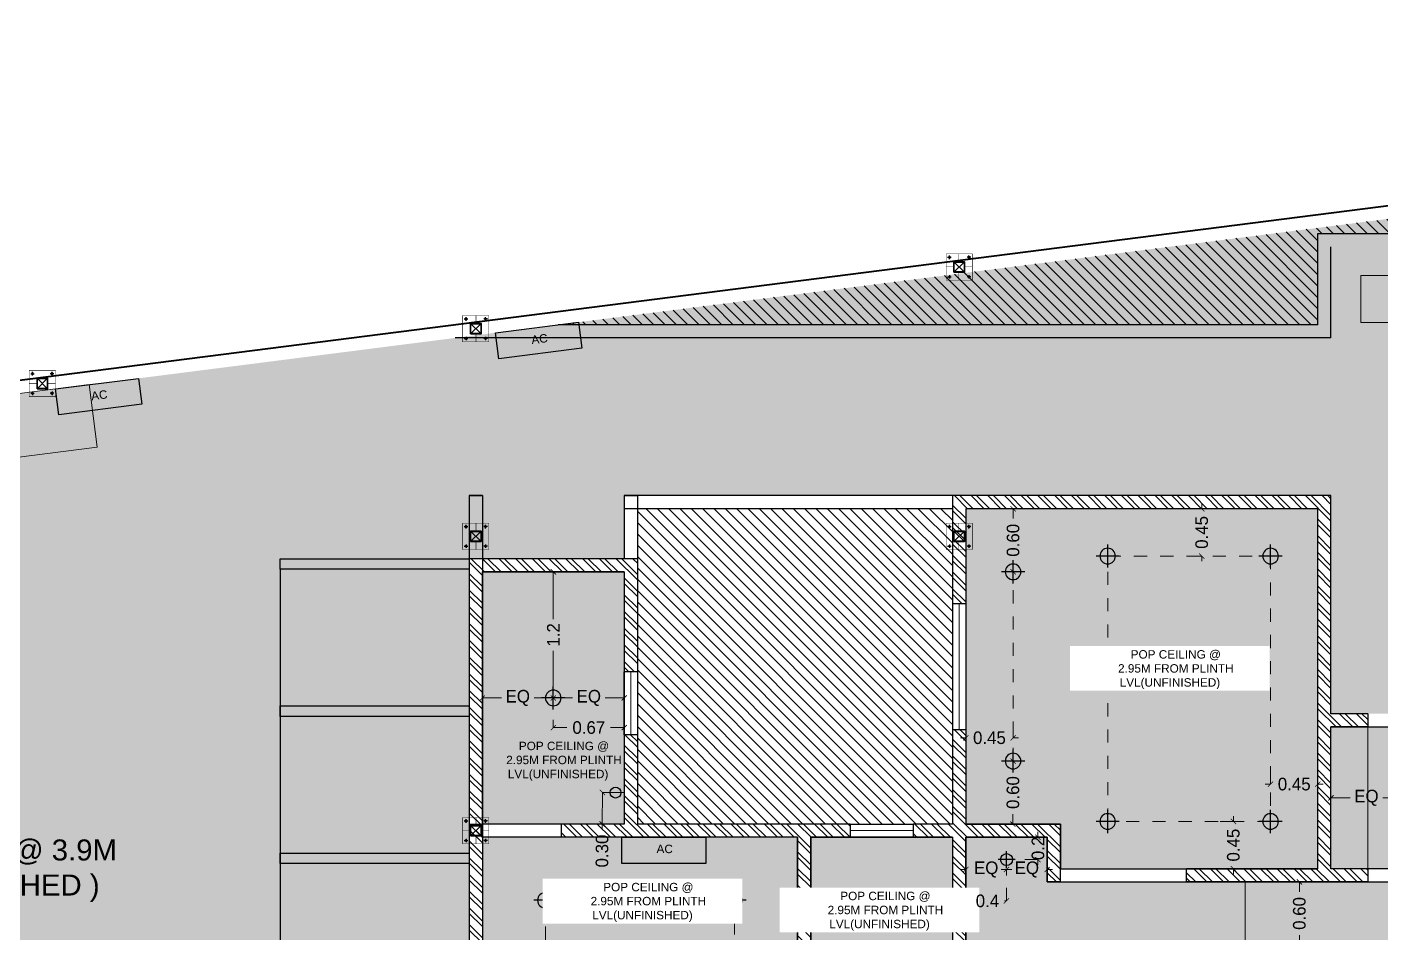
# Model space of a CAD drawing. Header units: metres. Extents: x 494 to 1845, y -666 to 1061.
# Drawn here: x 1623.26 to 1636.15, y 208.46 to 217.07 of the extents above; entities that cross this region are included whole.
import ezdxf

# ---------------------------------------------------------------- set-up
doc = ezdxf.new("R2010")
doc.units = ezdxf.units.M
doc.header["$MEASUREMENT"] = 0
for name, pattern in [('1', [0]), ('_ZCAD_DYNDIM_LINETYPE_DATA_NAME_', [0.25, 0.125, -0.125]), ('HIDDEN', [0.375, 0.25, -0.125])]:
    doc.linetypes.add(name, pattern=pattern)
doc.layers.get('Defpoints').update_dxf_attribs({"color": 12})
for name, color, linetype, lineweight in [('01 WALL', 7, 'Continuous', 25), ('A-Wall', 7, 'Continuous', 18), ('A-Wall Hatch', 8, 'Continuous', 9), ('DIMENSION', 8, 'Continuous', 5), ('Grid', 1, 'Continuous', 25), ('SCPL_BOLTS', 11, 'Continuous', 15), ('SCPL_ST PLATE', 222, 'Continuous', 0), ('VDA - FALSE CEILING', 7, 'Continuous', 5), ('VDA-FURNITURE', 8, 'Continuous', 13), ('VDA-HATCH', 8, 'Continuous', 9), ('VDA-WALL', 250, 'Continuous', 25), ('VDA-WINDOW', 5, 'Continuous', 9), ('VDA_FURNITURE', 8, 'Continuous', 13)]:
    doc.layers.add(name, color=color, linetype=linetype, lineweight=lineweight)
for name, color, linetype in [('BASE PLATE', 3, 'Continuous'), ('CEILING', 7, 'Continuous'), ('ceiling elec', 7, 'Continuous'), ('COLUMN', 1, 'Continuous'), ('PLOT - SURVEY', 1, '1'), ('SCPL HIDDEN', 8, 'HIDDEN'), ('SHEET', 7, 'Continuous'), ('TEXT', 7, 'Continuous'), ('TILES', 4, '1'), ('VDA-WALL BELOW', 8, 'Continuous'), ('VDA_ELECTRICAL FIXTURES', 7, 'Continuous'), ('VDA_WALL BELOW', 8, '1')]:
    doc.layers.add(name, color=color, linetype=linetype)
doc.styles.add('RS', font='GOTHIC.TTF')
doc.styles.get("Standard").update_dxf_attribs({"font": 'arial.ttf'})
doc.dimstyles.new('SMALL', dxfattribs={"dimtxt": 0.16, "dimasz": 0.05, "dimexe": 0, "dimexo": 0, "dimgap": 0.05, "dimtad": 0, "dimdec": 1, "dimzin": 0, "dimdsep": 46, "dimtxsty": 'RS', "dimblk": 'ARCHTICK', "dimcen": 2.5, "dimclrd": 256, "dimclre": 256, "dimclrt": 5, "dimadec": 0, "dimazin": 0, "dimtfac": 1, "dimtofl": 0, "dimtmove": 0, "dimatfit": 3, "dimldrblk": 'ARCHTICK', "dimfxl": 0, "dimtolj": 1, "dimtzin": 0, "dimarcsym": 0})

# ---------------------------------------------------------------- blocks, each defined once
blk = doc.blocks.new('fdasfdsaf')
at = {"layer": 'VDA_FURNITURE'}
blk.add_lwpolyline([(0, 0), (0.45, 0), (0.45, -0.45), (0, -0.45)], close=True, dxfattribs=at)
blk = doc.blocks.new('athath')
at = {"layer": 'BASE PLATE', "const_width": 0.004}
blk.add_lwpolyline([(382058.464, 2057488.134), (382058.714, 2057488.134), (382058.714, 2057487.884), (382058.464, 2057487.884)], close=True, dxfattribs=at)
at = {"layer": 'COLUMN', "color": 5, "lineweight": 30}
for p, q in [((382058.639, 2057488.059), (382058.539, 2057487.959)), ((382058.639, 2057487.959), (382058.539, 2057488.059))]:
    blk.add_line(p, q, dxfattribs=at)
blk.add_lwpolyline([(382058.539, 2057488.059), (382058.539, 2057487.959), (382058.639, 2057487.959), (382058.639, 2057488.059)], close=True, dxfattribs=at)
at = {"layer": 'Grid', "color": 5, "const_width": 0.002}
blk.add_lwpolyline([(382058.539, 2057488.059), (382058.639, 2057488.059), (382058.639, 2057487.959), (382058.539, 2057487.959)], close=True, dxfattribs=at)
at = {"layer": 'Grid', "color": 5}
blk.add_lwpolyline([(382058.542, 2057488.056), (382058.636, 2057488.056), (382058.636, 2057487.962), (382058.542, 2057487.962)], close=True, dxfattribs=at)
at = {"layer": 'SCPL HIDDEN'}
for p, q in [((382058.513, 2057488.102), (382058.479, 2057488.102)), ((382058.496, 2057488.119), (382058.496, 2057488.085)), ((382058.665, 2057488.102), (382058.699, 2057488.102)), ((382058.682, 2057488.119), (382058.682, 2057488.085)), ((382058.496, 2057487.899), (382058.496, 2057487.933)), ((382058.682, 2057487.899), (382058.682, 2057487.933)), ((382058.513, 2057487.916), (382058.479, 2057487.916)), ((382058.665, 2057487.916), (382058.699, 2057487.916))]:
    blk.add_line(p, q, dxfattribs=at)
at = {"layer": 'SCPL_BOLTS'}
for centre in [(382058.496, 2057488.102), (382058.682, 2057488.102), (382058.496, 2057487.916), (382058.682, 2057487.916)]:
    blk.add_circle(centre, 0.0103, dxfattribs=at)
at = {"layer": 'SCPL_ST PLATE', "const_width": 0.002}
for points in [[(382058.586, 2057488.134), (382058.593, 2057488.134), (382058.593, 2057488.059), (382058.586, 2057488.059)], [(382058.464, 2057488.012), (382058.464, 2057488.005), (382058.539, 2057488.005), (382058.539, 2057488.012)], [(382058.586, 2057487.884), (382058.593, 2057487.884), (382058.593, 2057487.959), (382058.586, 2057487.959)], [(382058.639, 2057488.005), (382058.639, 2057488.012), (382058.714, 2057488.012), (382058.714, 2057488.005)]]:
    blk.add_lwpolyline(points, close=True, dxfattribs=at)
blk = doc.blocks.new('FDG GHGS')
at = {"layer": 'VDA_ELECTRICAL FIXTURES', "color": 1}
blk.add_lwpolyline([(2747.225, -2336.761), (2751.192, -2336.761), (2751.192, -2338.001), (2747.225, -2338.001)], close=True, dxfattribs=at)
at = {"layer": 'VDA_ELECTRICAL FIXTURES', "extrusion": (-0.000127556, -1.52776e-05, 1), "insert": (2749.25, -2337.113, 0), "char_height": 0.4, "width": 11.8893, "attachment_point": 2, "text_direction": (1, 0, 0.000128)}
blk.add_mtext('AC', dxfattribs=at)
blk = doc.blocks.new('12w')
at = {"layer": 'VDA_ELECTRICAL FIXTURES', "color": 5, "ltscale": 0.1}
for p, q in [((87906.82, 3820.47), (87913.75, 3820.47)), ((87910.28, 3817.04), (87910.28, 3823.9))]:
    blk.add_line(p, q, dxfattribs=at)
blk.add_circle((87910.28, 3820.47), 2.32, dxfattribs=at)
blk = doc.blocks.new('zw$4BD1')
at = {"color": 6}
blk.add_line((0.103, 0.272), (0.103, 0.085), dxfattribs=at)
at = {"layer": 'SHEET', "color": 6}
blk.add_circle((0.103, 0.103), 0.103, dxfattribs=at)
blk = doc.blocks.new('AEYTUU')
at = {"layer": 'VDA_ELECTRICAL FIXTURES', "color": 6, "ltscale": 0.1}
for p, q in [((8244.0215, -3482.7523), (8243.8964, -3482.7523)), ((8243.959, -3482.8142), (8243.959, -3482.6904))]:
    blk.add_line(p, q, dxfattribs=at)
blk.add_circle((8243.959, -3482.7523), 0.0437, dxfattribs=at)
blk = doc.blocks.new('_ArchTick')
at = {"color": 0, "linetype": 'ByBlock', "const_width": 0.15}
blk.add_lwpolyline([(-0.5, -0.5), (0.5, 0.5)], dxfattribs=at)
blk = doc.blocks.new('*D609')
at = {"layer": 'Defpoints', "color": 0, "transparency": 16777216}
for p in [(1.475, 4.752), (1.475, 4.721), (1.925, 4.752)]:
    blk.add_point(p, dxfattribs=at)
at = {"layer": 'DIMENSION', "lineweight": -2, "transparency": 16777216}
for p, q in [((1.475, 4.721), (1.425, 4.721)), ((1.475, 4.752), (1.475, 4.721)), ((1.925, 4.752), (1.925, 4.721)), ((1.925, 4.721), (1.975, 4.721))]:
    blk.add_line(p, q, dxfattribs=at)
at = {"layer": 'DIMENSION', "lineweight": -2, "transparency": 16777216, "xscale": 0.05, "yscale": 0.05, "zscale": 0.05}
blk.add_blockref('_ArchTick', (1.475, 4.721), dxfattribs=at)
at = {"layer": 'DIMENSION', "lineweight": -2, "transparency": 16777216, "xscale": 0.05, "yscale": 0.05, "zscale": 0.05, "rotation": 180}
blk.add_blockref('_ArchTick', (1.925, 4.721), dxfattribs=at)
at = {"layer": 'DIMENSION', "color": 5, "transparency": 16777216, "insert": (1.7, 4.721), "char_height": 0.12, "attachment_point": 5, "style": 'RS'}
blk.add_mtext('\\A1;0.45', dxfattribs=at)
blk = doc.blocks.new('*D610')
at = {"layer": 'Defpoints', "color": 0, "transparency": 16777216}
for p in [(1.927, 4.5), (1.923, 3.9), (1.925, 3.9)]:
    blk.add_point(p, dxfattribs=at)
at = {"layer": 'DIMENSION', "lineweight": -2, "transparency": 16777216}
for p, q in [((1.927, 4.5), (1.925, 4.5)), ((1.925, 4.5), (1.925, 4.407)), ((1.923, 3.9), (1.924, 3.993)), ((1.925, 3.9), (1.923, 3.9))]:
    blk.add_line(p, q, dxfattribs=at)
at = {"layer": 'DIMENSION', "lineweight": -2, "transparency": 16777216, "xscale": 0.05, "yscale": 0.05, "zscale": 0.05}
for p, rotation in [((1.925, 4.5), 89.84482513070883), ((1.923, 3.9), 269.8448251307088)]:
    blk.add_blockref('_ArchTick', p, dxfattribs=dict(at, rotation=rotation))
at = {"layer": 'DIMENSION', "color": 5, "transparency": 16777216, "insert": (1.924, 4.2), "char_height": 0.12, "attachment_point": 5, "rotation": 89.8448, "style": 'RS'}
blk.add_mtext('\\A1;0.60', dxfattribs=at)
blk = doc.blocks.new('*D611')
at = {"layer": 'Defpoints', "color": 0, "transparency": 16777216}
for p in [(1.925, 6.9), (1.925, 6.9), (1.925, 6.3)]:
    blk.add_point(p, dxfattribs=at)
at = {"layer": 'DIMENSION', "lineweight": -2, "transparency": 16777216}
for p, q in [((1.925, 6.9), (1.925, 6.9)), ((1.925, 6.9), (1.925, 6.807)), ((1.925, 6.3), (1.925, 6.393)), ((1.925, 6.3), (1.925, 6.3))]:
    blk.add_line(p, q, dxfattribs=at)
at = {"layer": 'DIMENSION', "lineweight": -2, "transparency": 16777216, "xscale": 0.05, "yscale": 0.05, "zscale": 0.05}
for p, rotation in [((1.925, 6.9), 90), ((1.925, 6.3), 270)]:
    blk.add_blockref('_ArchTick', p, dxfattribs=dict(at, rotation=rotation))
at = {"layer": 'DIMENSION', "color": 5, "transparency": 16777216, "insert": (1.925, 6.6), "char_height": 0.12, "attachment_point": 5, "rotation": 90, "style": 'RS'}
blk.add_mtext('\\A1;0.60', dxfattribs=at)
blk = doc.blocks.new('*D612')
at = {"layer": 'Defpoints', "color": 0, "transparency": 16777216}
for p in [(-1.774, 4.2), (-1.985, 3.901), (-1.775, 3.9)]:
    blk.add_point(p, dxfattribs=at)
at = {"layer": 'DIMENSION', "lineweight": -2, "transparency": 16777216}
for p, q in [((-1.983, 4.201), (-1.985, 3.901)), ((-1.858, 4.2), (-1.983, 4.201)), ((-1.86, 3.9), (-1.985, 3.901)), ((-1.985, 3.901), (-1.985, 3.851))]:
    blk.add_line(p, q, dxfattribs=at)
at = {"layer": 'DIMENSION', "lineweight": -2, "transparency": 16777216, "xscale": 0.05, "yscale": 0.05, "zscale": 0.05}
for p, rotation in [((-1.983, 4.201), 89.71537325175454), ((-1.985, 3.901), 269.7153732517546)]:
    blk.add_blockref('_ArchTick', p, dxfattribs=dict(at, rotation=rotation))
at = {"layer": 'DIMENSION', "color": 5, "transparency": 16777216, "insert": (-1.986, 3.644), "char_height": 0.12, "attachment_point": 5, "rotation": 89.7154, "style": 'RS'}
blk.add_mtext('\\A1;0.30', dxfattribs=at)
blk = doc.blocks.new('*D613')
at = {"layer": 'Defpoints', "color": 0, "transparency": 16777216}
for p in [(-3.125, 5.1), (-3.125, 5.1), (-2.45, 5.1)]:
    blk.add_point(p, dxfattribs=at)
at = {"layer": 'DIMENSION', "lineweight": -2, "transparency": 16777216}
for p, q in [((-3.125, 5.1), (-3.125, 5.1)), ((-3.125, 5.1), (-2.943, 5.1)), ((-2.45, 5.1), (-2.632, 5.1)), ((-2.45, 5.1), (-2.45, 5.1))]:
    blk.add_line(p, q, dxfattribs=at)
at = {"layer": 'DIMENSION', "lineweight": -2, "transparency": 16777216, "xscale": 0.05, "yscale": 0.05, "zscale": 0.05}
for p, rotation in [((-3.125, 5.1), 180.0000000075909), ((-2.45, 5.1), 7.590962805468772e-09)]:
    blk.add_blockref('_ArchTick', p, dxfattribs=dict(at, rotation=rotation))
at = {"layer": 'DIMENSION', "color": 5, "transparency": 16777216, "insert": (-2.788, 5.1), "char_height": 0.12, "attachment_point": 5, "rotation": 0, "style": 'RS'}
blk.add_mtext('\\A1;EQ', dxfattribs=at)
blk = doc.blocks.new('*D614')
at = {"layer": 'Defpoints', "color": 0, "transparency": 16777216}
for p in [(-2.45, 5.174), (-1.775, 5.174), (-1.775, 5.1)]:
    blk.add_point(p, dxfattribs=at)
at = {"layer": 'DIMENSION', "lineweight": -2, "transparency": 16777216}
for p, q in [((-2.45, 5.174), (-2.45, 5.1)), ((-1.775, 5.174), (-1.775, 5.1)), ((-2.45, 5.1), (-2.268, 5.1)), ((-1.775, 5.1), (-1.957, 5.1))]:
    blk.add_line(p, q, dxfattribs=at)
at = {"layer": 'DIMENSION', "lineweight": -2, "transparency": 16777216, "xscale": 0.05, "yscale": 0.05, "zscale": 0.05, "rotation": 180}
blk.add_blockref('_ArchTick', (-2.45, 5.1), dxfattribs=at)
at = {"layer": 'DIMENSION', "lineweight": -2, "transparency": 16777216, "xscale": 0.05, "yscale": 0.05, "zscale": 0.05}
blk.add_blockref('_ArchTick', (-1.775, 5.1), dxfattribs=at)
at = {"layer": 'DIMENSION', "color": 5, "transparency": 16777216, "insert": (-2.112, 5.1), "char_height": 0.12, "attachment_point": 5, "style": 'RS'}
blk.add_mtext('\\A1;EQ', dxfattribs=at)
blk = doc.blocks.new('*D615')
at = {"layer": 'Defpoints', "color": 0, "transparency": 16777216}
for p in [(-2.45, 4.893), (-1.775, 4.893), (-1.775, 4.818)]:
    blk.add_point(p, dxfattribs=at)
at = {"layer": 'DIMENSION', "lineweight": -2, "transparency": 16777216}
for p, q in [((-2.45, 4.893), (-2.45, 4.818)), ((-2.45, 4.818), (-2.32, 4.818)), ((-1.775, 4.818), (-1.905, 4.818)), ((-1.775, 4.893), (-1.775, 4.818))]:
    blk.add_line(p, q, dxfattribs=at)
at = {"layer": 'DIMENSION', "lineweight": -2, "transparency": 16777216, "xscale": 0.05, "yscale": 0.05, "zscale": 0.05, "rotation": 180}
blk.add_blockref('_ArchTick', (-2.45, 4.818), dxfattribs=at)
at = {"layer": 'DIMENSION', "lineweight": -2, "transparency": 16777216, "xscale": 0.05, "yscale": 0.05, "zscale": 0.05}
blk.add_blockref('_ArchTick', (-1.775, 4.818), dxfattribs=at)
at = {"layer": 'DIMENSION', "color": 5, "transparency": 16777216, "insert": (-2.112, 4.818), "char_height": 0.12, "attachment_point": 5, "style": 'RS'}
blk.add_mtext('\\A1;0.67', dxfattribs=at)
blk = doc.blocks.new('*D616')
at = {"layer": 'Defpoints', "color": 0, "transparency": 16777216}
for p in [(-2.45, 6.3), (-2.415, 6.3), (-2.415, 5.1)]:
    blk.add_point(p, dxfattribs=at)
at = {"layer": 'DIMENSION', "lineweight": -2, "transparency": 16777216}
for p, q in [((-2.415, 6.3), (-2.45, 6.3)), ((-2.45, 6.3), (-2.45, 5.851)), ((-2.45, 5.1), (-2.45, 5.549)), ((-2.415, 5.1), (-2.45, 5.1))]:
    blk.add_line(p, q, dxfattribs=at)
at = {"layer": 'DIMENSION', "lineweight": -2, "transparency": 16777216, "xscale": 0.05, "yscale": 0.05, "zscale": 0.05}
for p, rotation in [((-2.45, 6.3), 90), ((-2.45, 5.1), 270)]:
    blk.add_blockref('_ArchTick', p, dxfattribs=dict(at, rotation=rotation))
at = {"layer": 'DIMENSION', "color": 5, "transparency": 16777216, "insert": (-2.45, 5.7), "char_height": 0.12, "attachment_point": 5, "rotation": 90, "style": 'RS'}
blk.add_mtext('\\A1;1.2', dxfattribs=at)
blk = doc.blocks.new('*D617')
at = {"layer": 'Defpoints', "color": 0, "transparency": 16777216}
for p in [(4.375, 4.394), (4.825, 4.394), (4.825, 4.28)]:
    blk.add_point(p, dxfattribs=at)
at = {"layer": 'DIMENSION', "lineweight": -2, "transparency": 16777216}
for p, q in [((4.375, 4.394), (4.375, 4.28)), ((4.825, 4.394), (4.825, 4.28)), ((4.375, 4.28), (4.325, 4.28)), ((4.825, 4.28), (4.875, 4.28))]:
    blk.add_line(p, q, dxfattribs=at)
at = {"layer": 'DIMENSION', "lineweight": -2, "transparency": 16777216, "xscale": 0.05, "yscale": 0.05, "zscale": 0.05}
blk.add_blockref('_ArchTick', (4.375, 4.28), dxfattribs=at)
at = {"layer": 'DIMENSION', "lineweight": -2, "transparency": 16777216, "xscale": 0.05, "yscale": 0.05, "zscale": 0.05, "rotation": 180}
blk.add_blockref('_ArchTick', (4.825, 4.28), dxfattribs=at)
at = {"layer": 'DIMENSION', "color": 5, "transparency": 16777216, "insert": (4.6, 4.28), "char_height": 0.12, "attachment_point": 5, "style": 'RS'}
blk.add_mtext('\\A1;0.45', dxfattribs=at)
blk = doc.blocks.new('*D618')
at = {"layer": 'Defpoints', "color": 0, "transparency": 16777216}
for p in [(3.844, 3.925), (4.021, 3.925), (3.844, 3.475)]:
    blk.add_point(p, dxfattribs=at)
at = {"layer": 'DIMENSION', "lineweight": -2, "transparency": 16777216}
for p, q in [((3.896, 3.925), (4.021, 3.925)), ((4.021, 3.925), (4.021, 3.975)), ((3.896, 3.475), (4.021, 3.475)), ((4.021, 3.475), (4.021, 3.425))]:
    blk.add_line(p, q, dxfattribs=at)
at = {"layer": 'DIMENSION', "lineweight": -2, "transparency": 16777216, "xscale": 0.05, "yscale": 0.05, "zscale": 0.05}
for p, rotation in [((4.021, 3.925), 270), ((4.021, 3.475), 90)]:
    blk.add_blockref('_ArchTick', p, dxfattribs=dict(at, rotation=rotation))
at = {"layer": 'DIMENSION', "color": 5, "transparency": 16777216, "insert": (4.021, 3.7), "char_height": 0.12, "attachment_point": 5, "rotation": 90, "style": 'RS'}
blk.add_mtext('\\A1;0.45', dxfattribs=at)
blk = doc.blocks.new('*D619')
at = {"layer": 'Defpoints', "color": 0, "transparency": 16777216}
for p in [(4.95, 4.15), (4.95, 3.994), (5.625, 3.994)]:
    blk.add_point(p, dxfattribs=at)
at = {"layer": 'DIMENSION', "lineweight": -2, "transparency": 16777216}
for p, q in [((4.95, 4.025), (4.95, 4.15)), ((4.95, 4.15), (5.132, 4.15)), ((5.625, 4.15), (5.443, 4.15)), ((5.625, 4.025), (5.625, 4.15))]:
    blk.add_line(p, q, dxfattribs=at)
at = {"layer": 'DIMENSION', "lineweight": -2, "transparency": 16777216, "xscale": 0.05, "yscale": 0.05, "zscale": 0.05, "rotation": 180}
blk.add_blockref('_ArchTick', (4.95, 4.15), dxfattribs=at)
at = {"layer": 'DIMENSION', "lineweight": -2, "transparency": 16777216, "xscale": 0.05, "yscale": 0.05, "zscale": 0.05}
blk.add_blockref('_ArchTick', (5.625, 4.15), dxfattribs=at)
at = {"layer": 'DIMENSION', "color": 5, "transparency": 16777216, "insert": (5.287, 4.15), "char_height": 0.12, "attachment_point": 5, "style": 'RS'}
blk.add_mtext('\\A1;EQ', dxfattribs=at)
blk = doc.blocks.new('*D622')
at = {"layer": 'Defpoints', "color": 0, "transparency": 16777216}
for p in [(1.862, 3.775), (2.162, 3.775), (1.862, 3.562)]:
    blk.add_point(p, dxfattribs=at)
at = {"layer": 'DIMENSION', "lineweight": -2, "transparency": 16777216}
for p, q in [((2.037, 3.775), (2.162, 3.775)), ((2.162, 3.775), (2.162, 3.825)), ((2.037, 3.562), (2.162, 3.562)), ((2.162, 3.562), (2.162, 3.512))]:
    blk.add_line(p, q, dxfattribs=at)
at = {"layer": 'DIMENSION', "lineweight": -2, "transparency": 16777216, "xscale": 0.05, "yscale": 0.05, "zscale": 0.05}
for p, rotation in [((2.162, 3.775), 269.9999971471806), ((2.162, 3.562), 89.9999971471807)]:
    blk.add_blockref('_ArchTick', p, dxfattribs=dict(at, rotation=rotation))
at = {"layer": 'DIMENSION', "color": 5, "transparency": 16777216, "insert": (2.162, 3.669), "char_height": 0.12, "attachment_point": 5, "rotation": 90, "style": 'RS'}
blk.add_mtext('\\A1;0.2', dxfattribs=at)
blk = doc.blocks.new('*D623')
at = {"layer": 'Defpoints', "color": 0, "transparency": 16777216}
for p in [(1.863, 3.412), (2.25, 3.468), (2.25, 3.412)]:
    blk.add_point(p, dxfattribs=at)
at = {"layer": 'DIMENSION', "lineweight": -2, "transparency": 16777216}
for p, q in [((1.863, 3.468), (1.813, 3.468)), ((1.863, 3.412), (1.863, 3.468)), ((2.25, 3.412), (2.25, 3.468)), ((2.25, 3.468), (2.3, 3.468))]:
    blk.add_line(p, q, dxfattribs=at)
at = {"layer": 'DIMENSION', "lineweight": -2, "transparency": 16777216, "xscale": 0.05, "yscale": 0.05, "zscale": 0.05}
blk.add_blockref('_ArchTick', (1.863, 3.468), dxfattribs=at)
at = {"layer": 'DIMENSION', "lineweight": -2, "transparency": 16777216, "xscale": 0.05, "yscale": 0.05, "zscale": 0.05, "rotation": 180}
blk.add_blockref('_ArchTick', (2.25, 3.468), dxfattribs=at)
at = {"layer": 'DIMENSION', "color": 5, "transparency": 16777216, "insert": (2.056, 3.468), "char_height": 0.12, "attachment_point": 5, "style": 'RS'}
blk.add_mtext('\\A1;EQ', dxfattribs=at)
blk = doc.blocks.new('*D624')
at = {"layer": 'Defpoints', "color": 0, "transparency": 16777216}
for p in [(1.475, 3.468), (1.475, 3.412), (1.863, 3.412)]:
    blk.add_point(p, dxfattribs=at)
at = {"layer": 'DIMENSION', "lineweight": -2, "transparency": 16777216}
for p, q in [((1.475, 3.468), (1.425, 3.468)), ((1.475, 3.412), (1.475, 3.468)), ((1.863, 3.412), (1.863, 3.468)), ((1.863, 3.468), (1.913, 3.468))]:
    blk.add_line(p, q, dxfattribs=at)
at = {"layer": 'DIMENSION', "lineweight": -2, "transparency": 16777216, "xscale": 0.05, "yscale": 0.05, "zscale": 0.05}
blk.add_blockref('_ArchTick', (1.475, 3.468), dxfattribs=at)
at = {"layer": 'DIMENSION', "lineweight": -2, "transparency": 16777216, "xscale": 0.05, "yscale": 0.05, "zscale": 0.05, "rotation": 180}
blk.add_blockref('_ArchTick', (1.863, 3.468), dxfattribs=at)
at = {"layer": 'DIMENSION', "color": 5, "transparency": 16777216, "insert": (1.669, 3.468), "char_height": 0.12, "attachment_point": 5, "style": 'RS'}
blk.add_mtext('\\A1;EQ', dxfattribs=at)
blk = doc.blocks.new('*D625')
at = {"layer": 'Defpoints', "color": 0, "transparency": 16777216}
for p in [(1.475, 3.501), (1.862, 3.501), (1.862, 3.169)]:
    blk.add_point(p, dxfattribs=at)
at = {"layer": 'DIMENSION', "lineweight": -2, "transparency": 16777216}
for p, q in [((1.475, 3.294), (1.475, 3.169)), ((1.862, 3.294), (1.862, 3.169)), ((1.475, 3.169), (1.52, 3.169)), ((1.862, 3.169), (1.842, 3.169))]:
    blk.add_line(p, q, dxfattribs=at)
at = {"layer": 'DIMENSION', "lineweight": -2, "transparency": 16777216, "xscale": 0.05, "yscale": 0.05, "zscale": 0.05}
for p, rotation in [((1.475, 3.169), 179.9999410055686), ((1.862, 3.169), 359.9999410055686)]:
    blk.add_blockref('_ArchTick', p, dxfattribs=dict(at, rotation=rotation))
at = {"layer": 'DIMENSION', "color": 5, "transparency": 16777216, "insert": (1.681, 3.169), "char_height": 0.12, "attachment_point": 5, "rotation": 359.9999, "style": 'RS'}
blk.add_mtext('\\A1;0.4', dxfattribs=at)
blk = doc.blocks.new('*D626')
at = {"layer": 'Defpoints', "color": 0, "transparency": 16777216}
for p in [(4.649, 3.35), (4.649, 2.75), (4.649, 2.75)]:
    blk.add_point(p, dxfattribs=at)
at = {"layer": 'DIMENSION', "lineweight": -2, "transparency": 16777216}
for p, q in [((4.649, 3.35), (4.649, 3.35)), ((4.649, 3.35), (4.649, 3.257)), ((4.649, 2.75), (4.649, 2.843)), ((4.649, 2.75), (4.649, 2.75))]:
    blk.add_line(p, q, dxfattribs=at)
at = {"layer": 'DIMENSION', "lineweight": -2, "transparency": 16777216, "xscale": 0.05, "yscale": 0.05, "zscale": 0.05}
for p, rotation in [((4.649, 3.35), 90), ((4.649, 2.75), 270)]:
    blk.add_blockref('_ArchTick', p, dxfattribs=dict(at, rotation=rotation))
at = {"layer": 'DIMENSION', "color": 5, "transparency": 16777216, "insert": (4.649, 3.05), "char_height": 0.12, "attachment_point": 5, "rotation": 90, "style": 'RS'}
blk.add_mtext('\\A1;0.60', dxfattribs=at)
blk = doc.blocks.new('*D645')
at = {"layer": 'Defpoints', "color": 0, "transparency": 16777216}
for p in [(3.6, 6.9), (3.72, 6.9), (3.6, 6.45)]:
    blk.add_point(p, dxfattribs=at)
at = {"layer": 'DIMENSION', "lineweight": -2, "transparency": 16777216}
for p, q in [((3.6, 6.9), (3.72, 6.9)), ((3.72, 6.9), (3.72, 6.95)), ((3.6, 6.45), (3.72, 6.45)), ((3.72, 6.45), (3.72, 6.4))]:
    blk.add_line(p, q, dxfattribs=at)
at = {"layer": 'DIMENSION', "lineweight": -2, "transparency": 16777216, "xscale": 0.05, "yscale": 0.05, "zscale": 0.05}
for p, rotation in [((3.72, 6.9), 270), ((3.72, 6.45), 90)]:
    blk.add_blockref('_ArchTick', p, dxfattribs=dict(at, rotation=rotation))
at = {"layer": 'DIMENSION', "color": 5, "transparency": 16777216, "insert": (3.72, 6.675), "char_height": 0.12, "attachment_point": 5, "rotation": 90, "style": 'RS'}
blk.add_mtext('\\A1;0.45', dxfattribs=at)
blk = doc.blocks.new('asfsdf')
at = {"layer": 'A-Wall Hatch', "ltscale": 0.1}
h = blk.add_hatch(dxfattribs=at)
h.set_pattern_fill('ANSI32', color=256, scale=0.3, angle=270)
h.set_pattern_definition([(315, (3.125, -3.6), (0.0795495, 0.0795495), []), (315, (3.125, -3.65303), (0.0795495, 0.0795495), [])])
h.paths.add_polyline_path([(1.35, 6), (1.475, 6), (1.475, 6.9), (4.825, 6.9), (4.825, 3.475), (3.575, 3.475), (3.575, 3.35), (5.3, 3.35), (5.3, 3.475), (4.95, 3.475), (4.95, 4.825), (5.3, 4.825), (5.3, 4.95), (4.95, 4.95), (4.95, 7.025), (1.35, 7.025)])
h.paths.add_polyline_path([(-3.25, -1.45), (-3.125, -1.45), (-3.125, 6.3), (-1.775, 6.3), (-1.775, 5.35), (-1.65, 5.35), (-1.65, 6.425), (-3.25, 6.425)])
h.paths.add_polyline_path([(-2.375, 3.775), (-0.125, 3.775), (-0.125, 0.9), (0, 0.9), (0, 3.775), (0.375, 3.775), (0.375, 3.9), (-1.65, 3.9), (-1.65, 4.75), (-1.775, 4.75), (-1.775, 3.9), (-2.375, 3.9)])
h.paths.add_polyline_path([(0.9, -0.125), (3, -0.125), (3, -3.6), (3.125, -3.6), (3.125, 0), (0.9, 0)])
h.paths.add_polyline_path([(5.425, -0.125), (5.425, -2.05), (5.55, -2.05), (5.55, -0.125), (6.425, -0.125), (6.425, 4.95), (6.3, 4.95), (6.3, 0), (5.425, 0)])
h.paths.add_polyline_path([(0.975, 3.7751), (0.975, 3.9), (1.35, 3.9), (1.35, 4.8), (1.475, 4.8), (1.475, 3.9), (2.375, 3.9), (2.375, 3.35), (2.25, 3.35), (2.25, 3.775), (1.475, 3.775), (1.475, 0.9), (1.35, 0.9), (1.35, 1.7), (0.75, 1.7), (0.75, 1.825), (1.35, 1.825), (1.35, 3.775), (0.9809, 3.775), (0.9809, 3.7751)])
h.paths.add_polyline_path([(-0.725, -0.125), (-0.125, -0.125), (-0.125, -3.6), (0, -3.6), (0, 0), (-0.725, 0)])
h.paths.add_polyline_path([(-3.125, -0.125), (-3.125, 0), (-2.525, 0), (-2.525, -0.125)])
h.paths.add_polyline_path([(4.925, -0.125), (4.925, 0), (5.425, 0), (5.425, -0.125)])
at = {"layer": 'VDA-HATCH', "true_color": 0xdbdbdb}
h = blk.add_hatch(color=254, dxfattribs=at)
h.dxf.hatch_style = 1
h.paths.add_polyline_path([(6.3, 0), (1.475, 0), (1.475, 3.775), (2.25, 3.775), (2.25, 3.35), (6.3, 3.35)])
h.paths.add_polyline_path([(1.475, 3.9), (2.375, 3.9), (2.375, 3.475), (4.825, 3.475), (4.825, 6.9), (1.475, 6.9)])
h.paths.add_polyline_path([(-0.125, 3.775), (-3.125, 3.775), (-3.125, 0), (-0.125, 0)])
h.paths.add_polyline_path([(3, -0.125), (0, -0.125), (0, -3.475), (3, -3.475)])
h.paths.add_polyline_path([(-1.775, 3.9), (-3.125, 3.9), (-3.125, 6.3), (-1.775, 6.3)])
h.paths.add_polyline_path([(1.35, 1.825), (0, 1.825), (0, 3.775), (1.35, 3.775)])
h.paths.add_polyline_path([(1.35, 1.7), (0, 1.7), (0, 0), (1.35, 0)])
h.paths.add_polyline_path([(4.95, 4.825), (6.3, 4.825), (6.3, 3.475), (4.95, 3.475)])
blk.add_lwpolyline([(-3.125, -0.0001), (-3.25, -0.0001), (-3.25, 3.9), (-3.125, 3.9)], close=True)
at = {"layer": 'CEILING', "color": 6}
for points in [[(1.475, 3.9), (2.375, 3.9), (2.375, 3.475), (4.825, 3.475), (4.825, 6.9), (1.475, 6.9)], [(-1.775, 3.9), (-3.125, 3.9), (-3.125, 6.3), (-1.775, 6.3)], [(4.95, 4.825), (6.3, 4.825), (6.3, 3.475), (4.95, 3.475)], [(-0.125, 3.775), (-3.125, 3.775), (-3.125, 0), (-0.125, 0)], [(1.35, 1.825), (0, 1.825), (0, 3.775), (1.35, 3.775)], [(6.3, 0), (1.475, 0), (1.475, 3.775), (2.25, 3.775), (2.25, 3.35), (6.3, 3.35)]]:
    blk.add_lwpolyline(points, close=True, dxfattribs=at)
at = {"layer": 'DIMENSION'}
blk.add_line((4.1334, 0), (4.1334, 3.35), dxfattribs=at)
at = {"layer": 'VDA - FALSE CEILING', "color": 253, "linetype": '_ZCAD_DYNDIM_LINETYPE_DATA_NAME_'}
blk.add_line((1.925, 4.5), (1.925, 6.3), dxfattribs=at)
for points in [[(2.825, 6.45), (4.375, 6.45), (4.375, 3.925), (2.825, 3.925)], [(-2.525, 0.6), (-0.725, 0.6), (-0.725, 3.175), (-2.525, 3.175)]]:
    blk.add_lwpolyline(points, close=True, dxfattribs=at)
at = {"layer": 'VDA-FURNITURE'}
blk.add_line((5.3, 3.475), (5.3, 4.825), dxfattribs=at)
at = {"layer": 'VDA-WALL'}
for p, q in [((1.35, 7.025), (1.35, 6)), ((4.95, 7.025), (1.35, 7.025)), ((4.95, 4.95), (4.95, 7.025)), ((1.475, 6.9), (1.475, 6)), ((4.825, 6.9), (1.475, 6.9)), ((4.825, 3.475), (4.825, 6.9)), ((-3.25, 6.425), (-3.25, -1.45)), ((-1.65, 6.425), (-3.25, 6.425)), ((-1.65, 6.425), (-1.65, 5.35)), ((-3.125, 6.3), (-3.125, 0)), ((-1.775, 6.3), (-3.125, 6.3)), ((-1.775, 6.3), (-1.775, 5.35)), ((1.35, 6), (1.475, 6)), ((-1.65, 5.35), (-1.775, 5.35)), ((5.3, 4.95), (4.95, 4.95)), ((5.3, 4.95), (5.3, 4.825)), ((1.35, 4.8), (1.35, 3.9)), ((1.35, 4.8), (1.475, 4.8)), ((1.475, 4.8), (1.475, 3.9)), ((4.95, 3.475), (4.95, 4.825)), ((5.3, 4.825), (4.95, 4.825)), ((-1.775, 4.75), (-1.775, 3.9)), ((-1.65, 4.75), (-1.775, 4.75)), ((-1.65, 4.75), (-1.65, 3.9)), ((-1.775, 3.9), (-2.375, 3.9)), ((-2.375, 3.9), (-2.375, 3.775)), ((0.375, 3.9), (-1.65, 3.9)), ((0.375, 3.9), (0.375, 3.775)), ((1.35, 3.9), (0.975, 3.9)), ((0.975, 3.9), (0.975, 3.775)), ((2.375, 3.9), (1.475, 3.9)), ((2.375, 3.35), (2.375, 3.9)), ((-0.125, 3.775), (-2.375, 3.775)), ((-0.125, 3.775), (-0.125, 0.9)), ((0, 3.775), (0, 0.9)), ((0.375, 3.775), (0, 3.775)), ((1.35, 3.775), (0.975, 3.775)), ((1.35, 3.775), (1.35, 1.825)), ((1.475, 3.775), (1.475, 0.9)), ((2.25, 3.775), (1.475, 3.775)), ((2.25, 3.35), (2.25, 3.775)), ((2.375, 3.35), (2.25, 3.35)), ((4.825, 3.475), (3.575, 3.475)), ((3.575, 3.35), (3.575, 3.475)), ((5.3, 3.35), (3.575, 3.35)), ((5.3, 3.475), (4.95, 3.475)), ((5.3, 3.475), (5.3, 3.35))]:
    blk.add_line(p, q, dxfattribs=at)
at = {"layer": 'VDA-WALL BELOW'}
for p, q in [((1.35, 6), (1.35, 4.8)), ((1.475, 6), (1.475, 4.8)), ((-1.775, 4.75), (-1.775, 5.35)), ((-1.6501, 5.35), (-1.6501, 4.75)), ((0.375, 3.9), (0.9809, 3.9)), ((0.9809, 3.7751), (0.3809, 3.7751))]:
    blk.add_line(p, q, dxfattribs=at)
at = {"layer": 'VDA-WINDOW'}
for p, q in [((1.4125, 6), (1.4125, 4.8)), ((-1.7126, 5.35), (-1.7126, 4.75)), ((0.9809, 3.8376), (0.3809, 3.8376))]:
    blk.add_line(p, q, dxfattribs=at)
at = {"xscale": 0.4999999999995894, "yscale": 0.4999999999995894, "zscale": 0.4999999999995894, "rotation": 270}
blk.add_blockref('zw$4BD1', (-1.9094, 4.2513), dxfattribs=at)
at = {"layer": '01 WALL', "xscale": 1.296, "yscale": 1.296, "zscale": 1.296}
blk.add_blockref('AEYTUU', (-10682.3083, 4517.2095), dxfattribs=at)
at = {"layer": 'A-Wall', "color": 2, "xscale": 0.2008498186047711, "yscale": 0.2008498186047711, "zscale": 0.2008498186047711}
blk.add_blockref('FDG GHGS', (-553.5764, 473.113), dxfattribs=at)
at = {"layer": 'ceiling elec', "color": 55, "lineweight": 0, "xscale": -0.032002010394372, "yscale": 0.032002010394372, "zscale": 0.032002010394372}
for p in [(2816.1307, -115.8127), (2817.6807, -115.8127), (2815.2307, -115.9627), (2810.8557, -117.1627), (2815.2307, -117.7627), (2816.1307, -118.3377), (2817.6807, -118.3377), (2810.7807, -119.0877), (2812.5807, -119.0877)]:
    blk.add_blockref('12w', p, dxfattribs=at)
at = {"layer": 'TEXT', "extrusion": (-0.000127556, 1.52776e-05, 1), "insert": (-2.4043, 4.6836, 0), "char_height": 0.08, "width": 1.819509, "attachment_point": 2, "text_direction": (1, 0, 0.000128)}
blk.add_mtext('\\pi0.11179;POP CEILING @\\P2.95M FROM PLINTH LVL(UNFINISHED)', dxfattribs=at)
at = {"layer": 'DIMENSION'}
for p1, p2, distance, override, picture, middle in [((1.925, 6.3), (1.925, 6.9), 0, {"dimtxt": 0.12, "dimdec": 2, "dimblk": 'ArchTick'}, '*D611', (1.925, 6.6)), ((3.6, 6.45), (3.6, 6.9), -0.1202, {"dimtxt": 0.12, "dimdec": 2}, '*D645', (3.7202, 6.675)), ((-2.415, 5.1), (-2.415, 6.3), 0.035, {"dimtxt": 0.12, "dimblk": 'ArchTick'}, '*D616', (-2.45, 5.7)), ((-2.44998, 4.89259), (-1.775, 4.89259), -0.07412, {"dimtxt": 0.12, "dimdec": 2, "dimblk": 'ArchTick'}, '*D615', (-2.11249, 4.81847)), ((1.925, 4.752), (1.475, 4.752), 0.0309, {"dimtxt": 0.12, "dimdec": 2, "dimblk": 'ArchTick'}, '*D609', (1.7, 4.7211)), ((1.9266, 4.5), (1.925, 3.9), -0.0016, {"dimtxt": 0.12, "dimdec": 2, "dimblk": 'ArchTick'}, '*D610', (1.9242, 4.2)), ((4.375, 4.3937), (4.825, 4.3937), -0.1132, {"dimtxt": 0.12, "dimdec": 2, "dimblk": 'ArchTick'}, '*D617', (4.6, 4.2805)), ((-1.7735, 4.2), (-1.775, 3.9), -0.2099, {"dimtxt": 0.12, "dimdec": 2, "dimblk": 'ArchTick'}, '*D612', (-1.9862, 3.6444)), ((3.8445, 3.475), (3.8445, 3.925), -0.1765, {"dimtxt": 0.12, "dimdec": 2, "dimblk": 'ArchTick'}, '*D618', (4.021, 3.7)), ((4.6492, 3.35), (4.6492, 2.75), 0, {"dimtxt": 0.12, "dimdec": 2, "dimblk": 'ArchTick'}, '*D626', (4.6492, 3.05))]:
    dim = blk.add_aligned_dim(p1=p1, p2=p2, distance=distance, dimstyle='SMALL', override=override, dxfattribs=at)
    dim.commit()
    dim.dimension.update_dxf_attribs({"geometry": picture, "text_midpoint": middle})
for p1, p2, distance, picture, middle in [((-2.45, 5.1), (-3.125, 5.1), 0, '*D613', (-2.7875, 5.1)), ((-2.45, 5.1741), (-1.775, 5.1741), -0.0741, '*D614', (-2.1125, 5.1)), ((5.625, 3.9936), (4.95, 3.9936), -0.1564, '*D619', (5.2875, 4.15)), ((1.8625, 3.4116), (1.475, 3.4116), -0.0567, '*D624', (1.6688, 3.4683)), ((1.8625, 3.4116), (2.25, 3.4116), 0.0567, '*D623', (2.0563, 3.4683))]:
    dim = blk.add_aligned_dim(p1=p1, p2=p2, distance=distance, text='EQ', dimstyle='SMALL', override={"dimtxt": 0.12, "dimblk": 'ArchTick'}, dxfattribs=at)
    dim.commit()
    dim.dimension.update_dxf_attribs({"geometry": picture, "text_midpoint": middle})
for base, p1, p2, angle, picture, middle in [((2.1616, 3.775), (1.8625, 3.5625), (1.8625, 3.775), 90, '*D622', (2.1616, 3.6687)), ((1.8625, 3.1693), (1.475, 3.5013), (1.8625, 3.5013), 359.99994, '*D625', (1.681, 3.1693))]:
    dim = blk.add_linear_dim(base=base, p1=p1, p2=p2, angle=angle, dimstyle='SMALL', override={"dimtxt": 0.12, "dimblk": 'ArchTick'}, dxfattribs=at)
    dim.commit()
    dim.dimension.update_dxf_attribs({"geometry": picture, "text_midpoint": middle, "dimtype": 129})
at = {"layer": 'TEXT', "extrusion": (-0.000127556, 1.52776e-05, 1), "char_height": 0.08, "width": 1.819509, "attachment_point": 2, "text_direction": (1, 0, 0.000128), "bg_fill": 2}
for insert in [(3.4176, 5.5547, 0), (-1.6014, 3.3408, 0), (0.6543, 3.2565, -0.0001)]:
    blk.add_mtext('\\pi0.11179;POP CEILING @\\P2.95M FROM PLINTH LVL(UNFINISHED)', dxfattribs=dict(at, insert=insert))

msp = doc.modelspace()

# ---------------------------------------------------------------- hatches: boundary and pattern name
at = {"layer": 'A-Wall Hatch'}
h = msp.add_hatch(dxfattribs=at)
h.set_pattern_fill('ANSI31', color=62, scale=0.61, angle=270)
h.set_pattern_definition([(315, (188.57802, -66.98945), (0.053916892, 0.053916892), [])])
h.paths.add_polyline_path([(1632.0703, 212.4909), (1629.0703, 212.4909), (1629.0702, 212.0159), (1629.0702, 212.0159), (1629.0702, 211.8909), (1629.0702, 210.7477), (1629.0702, 209.4909), (1631.0952, 209.4909), (1632.0702, 209.4909), (1632.0702, 210.2659)])
h.paths.add_polyline_path([(1644.7653, 209.4909), (1642.5152, 209.4909), (1642.5152, 212.1659), (1644.7653, 212.1659)])
at = {"layer": 'TILES'}
h = msp.add_hatch(color=35, dxfattribs=at)
h.dxf.hatch_style = 1
h.paths.add_polyline_path([(1647.2903, 216.6618), (1647.2902, 212.2909), (1642.3902, 212.2909), (1642.3902, 211.8659), (1637.0202, 211.8659), (1637.0202, 210.5409), (1635.6702, 210.5409), (1635.6702, 212.6159), (1628.9452, 212.6159), (1628.9452, 212.0159), (1627.4702, 212.0159), (1627.4702, 206.4408), (1624.9702, 206.4408), (1624.9702, 206.3158), (1625.0327, 206.3158), (1625.0327, 205.4158), (1624.9702, 205.4158), (1624.9702, 205.1637), (1624.3702, 205.1637), (1624.3702, 205.1012), (1623.4702, 205.1012), (1623.3452, 205.1012), (1623.3452, 202.1158), (1611.8702, 202.1158), (1611.8702, 203.0158), (1590.2702, 203.0158), (1590.2702, 213.2908), (1603.9952, 213.2908), (1603.9952, 208.9658), (1616.7952, 208.9658), (1616.7952, 213.2908), (1620.8688, 213.2908)])

# ---------------------------------------------------------------- linework, layer by layer
at = {"layer": 'PLOT - SURVEY', "color": 250, "linetype": 'Continuous', "lineweight": 40}
msp.add_line((1620.8609, 213.4158), (1649.5289, 217.0734, -0.0001), dxfattribs=at)
at = {"layer": 'VDA-WALL'}
for p, q in [((1620.8609, 213.4158), (1639.6953, 215.8188)), ((1627.4702, 212.6159), (1627.5952, 212.6159)), ((1627.4703, 212.6159), (1627.4703, 212.5159, 0)), ((1628.9452, 212.6159), (1629.0702, 212.6159))]:
    msp.add_line(p, q, dxfattribs=at)
for points in [[(1625.6702, 211.9159), (1625.6702, 212.0159), (1627.4702, 212.0159), (1627.4702, 211.9159)], [(1625.6702, 210.5159), (1625.6702, 210.6159), (1627.4702, 210.6159), (1627.4702, 210.5159)], [(1625.6702, 209.1159), (1625.6702, 209.2159), (1627.4702, 209.2159), (1627.4702, 209.1159)]]:
    msp.add_lwpolyline(points, close=True, dxfattribs=at)
at = {"layer": 'VDA-WALL BELOW'}
for p, q in [((1627.4702, 212.6159), (1627.4702, 202.5158)), ((1627.5952, 212.6159), (1627.4703, 212.6159)), ((1627.5952, 212.6159), (1627.5952, 201.9908)), ((1632.0703, 212.6159), (1628.9452, 212.6159)), ((1628.9452, 212.6159), (1628.9452, 212.0159)), ((1629.0702, 212.6159), (1629.0702, 212.0159)), ((1632.0703, 212.4909), (1628.9452, 212.4909))]:
    msp.add_line(p, q, dxfattribs=at)
at = {"layer": 'VDA_FURNITURE'}
msp.add_lwpolyline([(1620.8688, 213.2908), (1623.8525, 213.6715), (1623.9285, 213.0763), (1620.8688, 212.6859)], close=True, dxfattribs=at)
at = {"layer": 'VDA_WALL BELOW'}
for p, q in [((1635.5452, 214.2409), (1635.5452, 215.1091, 0)), ((1635.5452, 215.1091), (1639.5703, 215.1091, 0)), ((1635.6702, 214.1159), (1635.6702, 214.9841, 0)), ((1635.5452, 214.2409), (1628.3156, 214.2409, 0)), ((1635.6702, 214.1159), (1627.3358, 214.1159, 0)), ((1635.5452, 214.1159), (1635.5452, 214.1159, 0)), ((1625.6702, 211.9159), (1625.6702, 206.4408))]:
    msp.add_line(p, q, dxfattribs=at)

# ---------------------------------------------------------------- block references
at = {"layer": 'A-Wall', "color": 2, "xscale": 0.2008498186047711, "yscale": 0.2008498186047711, "zscale": 0.2008498186047711, "rotation": 7.270690570134025}
for p in [(1020.9798, 609.8976), (1016.7917, 609.3632)]:
    msp.add_blockref('FDG GHGS', p, dxfattribs=at)
at = {"layer": 'COLUMN', "rotation": 89.99999999999999}
for p in [(2059120.1416, -381843.7982), (2059115.5416, -381844.3851), (2059111.4166, -381844.9063), (2059115.5416, -381846.3607), (2059120.1416, -381846.3607), (2059115.5416, -381849.1607)]:
    msp.add_blockref('athath', p, dxfattribs=at)
at = {"layer": 'VDA_FURNITURE', "xscale": -1}
msp.add_blockref('fdasfdsaf', (1636.4026, 214.7116), dxfattribs=at)

# ---------------------------------------------------------------- texts
at = {"layer": 'TEXT', "extrusion": (-0.000127556, -1.52776e-05, 1), "insert": (1621.9823, 209.3448), "char_height": 0.2, "width": 4.931579, "attachment_point": 2, "text_direction": (1, 0, 0.000128)}
msp.add_mtext('PVC WOODEN CEILING  @ 3.9M FROM PLINTH (UNFINISHED )', dxfattribs=at)

# ---------------------------------------------------------------- next in the draw order: block references
at = {"layer": 'DIMENSION', "color": 6}
msp.add_blockref('asfsdf', (1630.7202, 205.5909), dxfattribs=at)

# ---------------------------------------------------------------- next in the draw order: hatches: boundary and pattern name
at = {"layer": 'A-Wall Hatch'}
h = msp.add_hatch(dxfattribs=at)
h.set_pattern_fill('ANSI31', color=62, scale=0.61, angle=270)
h.set_pattern_definition([(315, (188.02802, -66.98945), (0.053916892, 0.053916892), [])])
h.paths.add_polyline_path([(1568.1682, 203.151), (1568.1682, 203.7908), (1587.1452, 203.7908), (1587.1471, 202.642), (1580.7942, 202.9043)])
h.paths.add_polyline_path([(1587.2702, 203.0908), (1590.1452, 203.0908), (1590.1452, 205.5283), (1587.2702, 205.5283)])
h.paths.add_polyline_path([(1587.2702, 210.7783), (1587.2702, 213.2158), (1590.1452, 213.2158), (1590.1452, 210.7783)])
h.paths.add_polyline_path([(1628.3156, 214.2409), (1635.5452, 214.2409), (1635.5384, 215.1624)])
h.paths.add_polyline_path([(1635.5452, 215.1091), (1639.5703, 215.1091), (1639.5703, 215.6768), (1635.5384, 215.1624)])
h.paths.add_polyline_path([(1566.666, 212.9158), (1567.7182, 212.9158), (1567.7182, 213.4158), (1566.7489, 213.4158)])
h.paths.add_polyline_path([(1567.7182, 208.7908), (1567.7182, 203.1107), (1565.9466, 203.1488), (1566.047, 206.1713), (1566.2762, 208.7908)])

doc.saveas('drawing.dxf')
